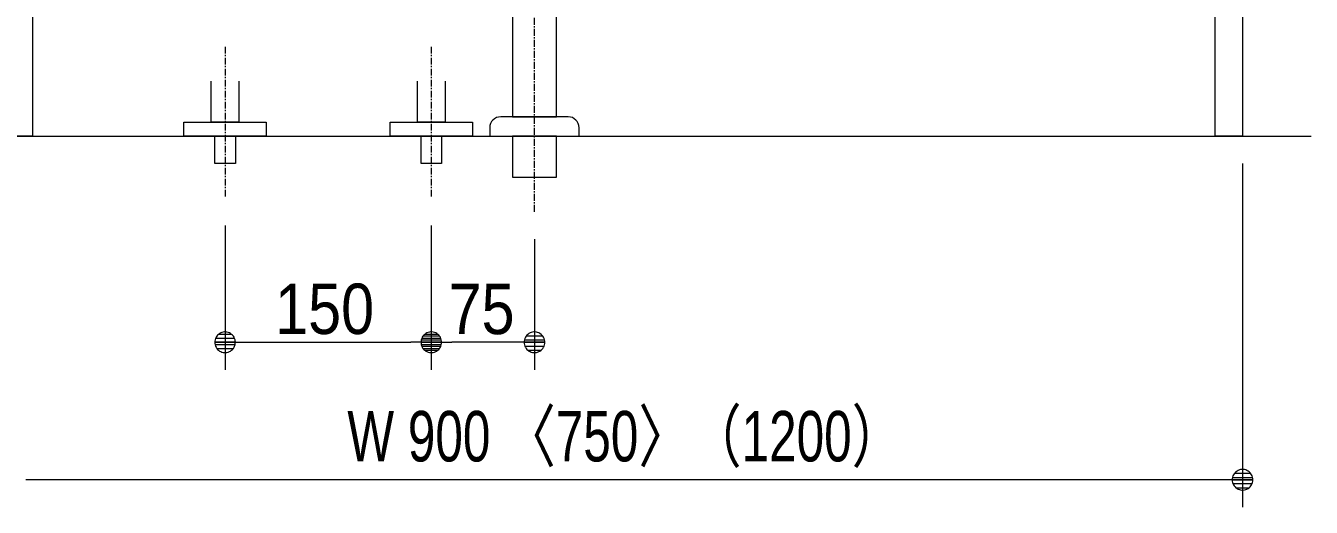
# Model space of a CAD drawing. Units: millimetres, scale not verified. Extents: x -6062 to 6062, y -3045 to 3045.
# Drawn here: x -5302 to -4368, y -2290 to -1940 of the extents above; entities that cross this region are included whole.
import ezdxf
from ezdxf.enums import TextEntityAlignment as Align

# ---------------------------------------------------------------- set-up
doc = ezdxf.new("R2010")
doc.units = ezdxf.units.MM
doc.header["$LTSCALE"] = 20
doc.linetypes.add('CHAIN1', pattern=[8, 5, -1, 1, -1])
for name, color, linetype, lineweight in [('0-1_5ボウル・キャビネット', 7, 'Continuous', 9), ('0-2_2寸法-1', 7, 'Continuous', 9), ('0-3_0', 7, 'Continuous', 9), ('0-7_4給排水', 7, 'Continuous', 9)]:
    doc.layers.add(name, color=color, linetype=linetype, lineweight=lineweight)
doc.styles.add('ＭＳ Ｐゴシック', font='')
doc.styles.get('ＭＳ Ｐゴシック').set_extended_font_data('MS PGothic')

# ---------------------------------------------------------------- blocks, each defined once
blk = doc.blocks.new('_Dot')
at = {"layer": '0-3_0'}
for p, q in [((-10, 0), (-20, 0)), ((9.78, 2), (-9.78, 2)), ((7.99, 6), (-7.99, 6)), ((9.16, -3.98), (-9.16, -3.98)), ((6, -7.98), (-6, -7.98))]:
    blk.add_line(p, q, dxfattribs=at)
for points in [[(10, 0), (9.92, 1.25), (9.69, 2.49), (9.3, 3.68), (8.76, 4.82), (8.09, 5.88), (7.29, 6.85), (6.37, 7.71), (5.36, 8.44), (4.26, 9.05), (3.09, 9.51), (1.87, 9.82), (0.63, 9.98), (-0.63, 9.98), (-1.87, 9.82), (-3.09, 9.51), (-4.26, 9.05), (-5.36, 8.44), (-6.37, 7.71), (-7.29, 6.85), (-8.09, 5.88), (-8.76, 4.82), (-9.3, 3.68), (-9.69, 2.49), (-9.92, 1.25), (-10, 0), (0, 0)], [(-10, 0), (-9.92, -1.25), (-9.69, -2.49), (-9.3, -3.68), (-8.76, -4.82), (-8.09, -5.88), (-7.29, -6.85), (-6.37, -7.71), (-5.36, -8.44), (-4.26, -9.05), (-3.09, -9.51), (-1.87, -9.82), (-0.63, -9.98), (0.63, -9.98), (1.87, -9.82), (3.09, -9.51), (4.26, -9.05), (5.36, -8.44), (6.37, -7.71), (7.29, -6.85), (8.09, -5.88), (8.76, -4.82), (9.3, -3.68), (9.69, -2.49), (9.92, -1.25), (10, 0), (0, 0)]]:
    blk.add_lwpolyline(points, close=True, dxfattribs=at)
blk = doc.blocks.new('グループ-7')
at = {"layer": '0-7_4給排水', "linetype": 'CHAIN1'}
blk.add_line((-62900, -41500), (-62900, -21720), dxfattribs=at)
at = {"layer": '0-7_4給排水'}
blk.add_line((-62250, -40306.7), (-62250, -40280), dxfattribs=at)
for points in [[(-63220, -32494.7), (-63220, -40120), (-62580, -40120), (-62580, -30620)], [(-62410, -40120), (-62412.5, -40120), (-63387.5, -40120), (-63390, -40120)], [(-63550, -40280), (-63550, -40306.7), (-63550, -40400), (-62250, -40400), (-62250, -40306.7)]]:
    blk.add_lwpolyline(points, dxfattribs=at)
blk.add_lwpolyline([(-63220, -40400), (-63220, -41000), (-62580, -41000), (-62580, -40400)], close=True, dxfattribs=at)
for centre, start, end in [((-63390, -40280), 90, 180), ((-62410, -40280), 0, 90)]:
    blk.add_arc(centre, 160, start, end, dxfattribs=at)
blk = doc.blocks.new('グループ-16')
at = {"layer": '0-7_4給排水', "linetype": 'CHAIN1'}
for p, q in [((-67400, -39100), (-67400, -41300)), ((-64400, -39100), (-64400, -41300))]:
    blk.add_line(p, q, dxfattribs=at)
at = {"layer": '0-7_4給排水'}
for points in [[(-67200, -39600), (-67200, -40200), (-67600, -40200), (-67600, -39600)], [(-64200, -39600), (-64200, -40200), (-64600, -40200), (-64600, -39600)]]:
    blk.add_lwpolyline(points, dxfattribs=at)
for points in [[(-68000, -40200), (-66800, -40200), (-66800, -40400), (-68000, -40400)], [(-65000, -40200), (-63800, -40200), (-63800, -40400), (-65000, -40400)], [(-67550, -40400), (-67250, -40400), (-67250, -40800), (-67550, -40800)], [(-64550, -40400), (-64250, -40400), (-64250, -40800), (-64550, -40800)]]:
    blk.add_lwpolyline(points, close=True, dxfattribs=at)

msp = doc.modelspace()

# ---------------------------------------------------------------- linework, layer by layer
at = {"layer": '0-1_5ボウル・キャビネット'}
msp.add_line((-5367.5, -2020), (-4367.5, -2020), dxfattribs=at)
for points in [[(-5317.5, -1930), (-5297.5, -1930), (-5297.5, -2020), (-5317.5, -2020)], [(-4437.5, -1930), (-4417.5, -1930), (-4417.5, -2020), (-4437.5, -2020)]]:
    msp.add_lwpolyline(points, close=True, dxfattribs=at)
at = {"layer": '0-2_2寸法-1'}
for p, q in [((-4417.5, -2040), (-4417.5, -2290)), ((-5157.5, -2085), (-5157.5, -2190)), ((-5007.5, -2085), (-5007.5, -2190)), ((-5007.5, -2085), (-5007.5, -2190)), ((-4932.5, -2095), (-4932.5, -2190)), ((-5142.49, -2170), (-5022.51, -2170)), ((-4947.51, -2170), (-4992.49, -2170)), ((-4432.51, -2270), (-5302.49, -2270))]:
    msp.add_line(p, q, dxfattribs=at)

# ---------------------------------------------------------------- block references
at = {"layer": '0-2_2寸法-1', "xscale": 0.7503418, "yscale": 0.7503418, "rotation": 180}
for p in [(-5157.5, -2170), (-5007.5, -2170)]:
    msp.add_blockref('_Dot', p, dxfattribs=at)
at = {"layer": '0-2_2寸法-1', "xscale": 0.7503418, "yscale": 0.7503418}
for p in [(-5007.5, -2170), (-4932.5, -2170), (-4417.5, -2270)]:
    msp.add_blockref('_Dot', p, dxfattribs=at)
at = {"layer": '0-7_4給排水', "xscale": 0.05, "yscale": 0.05}
for name in ['グループ-7', 'グループ-16']:
    msp.add_blockref(name, (-1787.5, 0), dxfattribs=at)

# ---------------------------------------------------------------- texts
at = {"layer": '0-2_2寸法-1', "style": 'ＭＳ Ｐゴシック'}
for s, height, width, p in [('150', 36.66, 0.9, (-5121.11, -2174.96)), ('75', 36.66, 0.9, (-4994.98, -2175.06)), ('W 900 〈750〉（1200）', 36.69, 0.75, (-5068.55, -2267.65))]:
    msp.add_text(s, height=height, dxfattribs=dict(at, width=width)).set_placement(p, align=Align.BOTTOM_LEFT)

doc.saveas('drawing.dxf')
